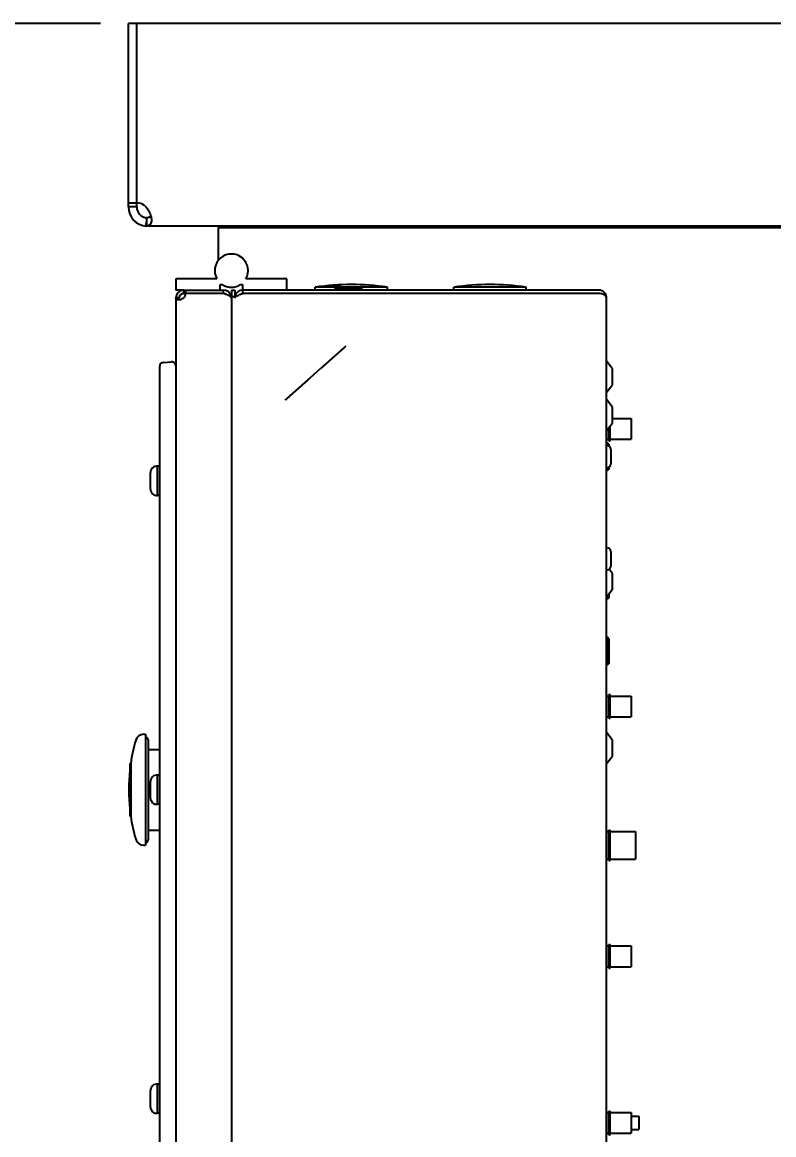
# Model space of a CAD drawing. Header units: millimetres. Extents: x 9130 to 9550, y -18883 to -17651.
# Drawn here: x 9345.028 to 9347.735, y -18046.039 to -18042.032 of the extents above; entities that cross this region are included whole.
import ezdxf
from ezdxf import colors
from ezdxf.entities.mleader import LeaderData, LeaderLine
from ezdxf.math import Vec2, Vec3

# ---------------------------------------------------------------- set-up
doc = ezdxf.new("R2010")
doc.units = ezdxf.units.MM
doc.linetypes.add('CENTER', pattern=[2, 1.25, -0.25, 0.25, -0.25])
for name, color, linetype in [('0863279_L_DXF_CONTINUOUS_LINE', 7, 'Continuous'), ('1663777_DXF_CONTINUOUS_LINE', 7, 'Continuous'), ('1694481_CP01DXF_CONTINUOUS_LINE', 7, 'Continuous'), ('2035398_DXF_CONTINUOUS_LINE', 7, 'Continuous'), ('2266446_RE01DXF_CONTINUOUS_LINE', 7, 'Continuous'), ('2275829_DKREDXF_CONTINUOUS_LINE', 7, 'Continuous'), ('2518101_DXF_CONTINUOUS_LINE', 7, 'Continuous'), ('2606682_CP02DXF_CONTINUOUS_LINE', 7, 'Continuous'), ('2702101_DXF_CONTINUOUS_LINE', 7, 'Continuous'), ('3429913_L_DXF_CONTINUOUS_LINE', 7, 'Continuous'), ('3490706_DXF_CONTINUOUS_LINE', 7, 'Continuous'), ('3490708_DXF_CONTINUOUS_LINE', 7, 'Continuous'), ('3490709_DXF_CONTINUOUS_LINE', 7, 'Continuous'), ('3496808_DXF_CONTINUOUS_LINE', 7, 'Continuous'), ('3504303_DXF_CONTINUOUS_LINE', 7, 'Continuous'), ('3570567_DXF_CONTINUOUS_LINE', 7, 'Continuous'), ('3570569_DXF_CONTINUOUS_LINE', 7, 'Continuous'), ('3E4304_DXF_CONTINUOUS_LINE', 7, 'Continuous'), ('5P0798_BM01_DXF_CONTINUOUS_LINE', 7, 'Continuous'), ('DEFAULT_1', 7, 'CENTER')]:
    doc.layers.add(name, color=color, linetype=linetype)
doc.styles.add('Annotative', font='txt')
doc.styles.add('KOTE ZA MONNTAZU', font='simplex.shx', dxfattribs={"width": 0.7, "oblique": 8, "height": 3})
doc.dimstyles.new('KOTE ZA MONTAZU u cm', dxfattribs={"dimscale": 0, "dimtxt": 1.5, "dimasz": 1.5, "dimexe": 0.8, "dimexo": 0.1, "dimgap": 1, "dimtad": 1, "dimdec": 1, "dimlfac": 10, "dimzin": 12, "dimdsep": 46, "dimtxsty": 'KOTE ZA MONNTAZU', "dimcen": 1.5, "dimclrt": 1, "dimadec": 0, "dimazin": 0, "dimtfac": 1, "dimtdec": 1, "dimtmove": 0, "dimatfit": 3, "dimfxl": 1, "dimtolj": 2, "dimtzin": 0, "dimarcsym": 0})

# ---------------------------------------------------------------- blocks, each defined once
blk = doc.blocks.new('*D1102')
at = {"color": 0, "lineweight": -2, "transparency": 16777216}
for p, q in [((9345.4099, -18047.6265), (9345.4099, -18048.7074)), ((9359.4099, -18047.6265), (9359.4099, -18048.7074)), ((9346.0099, -18048.5074), (9358.8099, -18048.5074))]:
    blk.add_line(p, q, dxfattribs=at)
at = {"color": 0, "transparency": 16777216}
for points in [[(9346.0099, -18048.4074), (9346.0099, -18048.6074), (9345.4099, -18048.5074)], [(9358.8099, -18048.4074), (9358.8099, -18048.6074), (9359.4099, -18048.5074)]]:
    blk.add_solid(points, dxfattribs=at)
at = {"layer": 'Defpoints', "color": 0, "transparency": 16777216}
for p in [(9345.4099, -18047.5265), (9359.4099, -18047.5265), (9359.4099, -18048.5074)]:
    blk.add_point(p, dxfattribs=at)
at = {"color": 1, "transparency": 16777216, "insert": (9352.4099, -18047.7074), "char_height": 3, "width": 6.923188, "attachment_point": 5, "style": 'KOTE ZA MONNTAZU'}
blk.add_mtext('\\A2;{\\H0.4x;140 cm}', dxfattribs=at)
blk = doc.blocks.new('*D1103')
at = {"color": 0, "lineweight": -2, "transparency": 16777216}
for p, q in [((9345.3099, -18042.0365), (9344.6515, -18042.0365)), ((9344.8515, -18042.6365), (9344.8515, -18046.9565)), ((9345.3099, -18047.5565), (9344.6515, -18047.5565))]:
    blk.add_line(p, q, dxfattribs=at)
at = {"color": 0, "transparency": 16777216}
for points in [[(9344.7515, -18042.6365), (9344.9515, -18042.6365), (9344.8515, -18042.0365)], [(9344.7515, -18046.9565), (9344.9515, -18046.9565), (9344.8515, -18047.5565)]]:
    blk.add_solid(points, dxfattribs=at)
at = {"layer": 'Defpoints', "color": 0, "transparency": 16777216}
for p in [(9345.4099, -18042.0365), (9344.8515, -18047.5565), (9345.4099, -18047.5565)]:
    blk.add_point(p, dxfattribs=at)
at = {"color": 1, "transparency": 16777216, "insert": (9344.0515, -18044.7965), "char_height": 3, "width": 6.923188, "attachment_point": 5, "rotation": 90, "style": 'KOTE ZA MONNTAZU'}
blk.add_mtext('\\A2;{\\H0.4x;55.2 cm}', dxfattribs=at)

msp = doc.modelspace()

# ---------------------------------------------------------------- linework, layer by layer
at = {"layer": '0863279_L_DXF_CONTINUOUS_LINE', "color": 7, "linetype": 'Continuous'}
for p, q in [((9347.2209, -18045.9723), (9347.2488, -18045.9723)), ((9347.2488, -18045.9723), (9347.2488, -18046.0206)), ((9347.2209, -18046.0206), (9347.2488, -18046.0206))]:
    msp.add_line(p, q, dxfattribs=at)
at = {"layer": '1663777_DXF_CONTINUOUS_LINE', "color": 7, "linetype": 'Continuous'}
for p, q in [((9345.5227, -18043.631), (9345.5147, -18043.631)), ((9345.5147, -18043.736), (9345.5147, -18043.631)), ((9345.4897, -18043.7135), (9345.4897, -18043.6535)), ((9345.5227, -18043.736), (9345.5147, -18043.736)), ((9345.5227, -18044.744), (9345.5147, -18044.744)), ((9345.5147, -18044.849), (9345.5147, -18044.744)), ((9345.4897, -18044.8265), (9345.4897, -18044.7665)), ((9345.5227, -18044.849), (9345.5147, -18044.849)), ((9345.5227, -18045.857), (9345.5147, -18045.857)), ((9345.5147, -18045.962), (9345.5147, -18045.857)), ((9345.4897, -18045.9395), (9345.4897, -18045.8795)), ((9345.5227, -18045.962), (9345.5147, -18045.962))]:
    msp.add_line(p, q, dxfattribs=at)
for centre, start, end in [((9345.5123, -18043.6535), 83.9744, 180), ((9345.5123, -18043.7135), 180, 276.0256), ((9345.5123, -18044.7665), 83.9744, 180), ((9345.5123, -18044.8265), 180, 276.0256), ((9345.5123, -18045.8795), 83.9744, 180), ((9345.5123, -18045.9395), 180, 276.0256)]:
    msp.add_arc(centre, 0.0226, start, end, dxfattribs=at)
at = {"layer": '1694481_CP01DXF_CONTINUOUS_LINE', "color": 7, "linetype": 'Continuous'}
for p, q in [((9345.7291, -18042.9565), (9345.5811, -18042.9565)), ((9345.5811, -18042.9565), (9345.5811, -18042.9965)), ((9345.7411, -18042.9765), (9345.7479, -18042.9765)), ((9345.7411, -18042.9965), (9345.7411, -18042.9765)), ((9345.8143, -18042.9765), (9345.8211, -18042.9765)), ((9345.8211, -18042.9765), (9345.8211, -18042.9965)), ((9345.9811, -18042.9565), (9345.8331, -18042.9565)), ((9345.9811, -18042.9965), (9345.9811, -18042.9565)), ((9345.6033, -18042.9965), (9345.5811, -18042.9965))]:
    msp.add_line(p, q, dxfattribs=at)
for start, end in [(330, 210), (236.4427, 303.5573)]:
    msp.add_arc((9345.7811, -18042.9265), 0.06, start, end, dxfattribs=at)
at = {"layer": '2035398_DXF_CONTINUOUS_LINE', "color": 7, "linetype": 'Continuous'}
for p, q in [((9347.1529, -18043.4589), (9347.2209, -18043.4589)), ((9347.2209, -18043.4589), (9347.2209, -18043.5341)), ((9347.1409, -18043.5391), (9347.1409, -18043.4915)), ((9347.1459, -18043.5391), (9347.1459, -18043.4852)), ((9347.1329, -18043.5341), (9347.1409, -18043.5341)), ((9347.1409, -18043.5391), (9347.1459, -18043.5391)), ((9347.1459, -18043.5341), (9347.2209, -18043.5341)), ((9347.1329, -18044.4589), (9347.1409, -18044.4589)), ((9347.1409, -18044.4539), (9347.1459, -18044.4539)), ((9347.1409, -18044.5391), (9347.1409, -18044.4539)), ((9347.1459, -18044.5391), (9347.1459, -18044.4539)), ((9347.1459, -18044.4589), (9347.2209, -18044.4589)), ((9347.2209, -18044.4589), (9347.2209, -18044.5341)), ((9347.1329, -18044.5341), (9347.1409, -18044.5341)), ((9347.1409, -18044.5391), (9347.1459, -18044.5391)), ((9347.1459, -18044.5341), (9347.2209, -18044.5341)), ((9347.1409, -18045.3539), (9347.1459, -18045.3539)), ((9347.1409, -18045.4391), (9347.1409, -18045.3539)), ((9347.1459, -18045.4391), (9347.1459, -18045.3539)), ((9347.1329, -18045.3589), (9347.1409, -18045.3589)), ((9347.1459, -18045.3589), (9347.2209, -18045.3589)), ((9347.2209, -18045.3589), (9347.2209, -18045.4341)), ((9347.1329, -18045.4341), (9347.1409, -18045.4341)), ((9347.1459, -18045.4341), (9347.2209, -18045.4341)), ((9347.1409, -18045.4391), (9347.1459, -18045.4391)), ((9347.1409, -18045.9539), (9347.1459, -18045.9539)), ((9347.1409, -18046.0391), (9347.1409, -18045.9539)), ((9347.1459, -18046.0391), (9347.1459, -18045.9539)), ((9347.1329, -18045.9589), (9347.1409, -18045.9589)), ((9347.1459, -18045.9589), (9347.2209, -18045.9589)), ((9347.2209, -18045.9589), (9347.2209, -18046.0341)), ((9347.1329, -18046.0341), (9347.1409, -18046.0341)), ((9347.1459, -18046.0341), (9347.2209, -18046.0341)), ((9347.1409, -18046.0391), (9347.1459, -18046.0391))]:
    msp.add_line(p, q, dxfattribs=at)
at = {"layer": '2266446_RE01DXF_CONTINUOUS_LINE', "color": 7, "linetype": 'Continuous'}
for p, q in [((9345.4651, -18044.5965), (9345.4713, -18044.5965)), ((9345.4713, -18044.5965), (9345.4713, -18044.9965)), ((9345.4813, -18044.6165), (9345.4813, -18044.9765)), ((9345.4813, -18044.6515), (9345.5227, -18044.6515)), ((9345.4153, -18044.7015), (9345.4183, -18044.7015)), ((9345.4153, -18044.7015), (9345.4153, -18044.8915)), ((9345.4183, -18044.7015), (9345.4183, -18044.8915)), ((9345.4153, -18044.8915), (9345.4183, -18044.8915)), ((9345.4813, -18044.9415), (9345.5227, -18044.9415)), ((9345.4651, -18044.9965), (9345.4713, -18044.9965))]:
    msp.add_line(p, q, dxfattribs=at)
for centre, radius, start, end in [((9346.0593, -18044.7965), 0.648, 164.0326, 171.5695), ((9345.4651, -18044.6265), 0.03, 90, 164.0326), ((9345.4713, -18044.6165), 0.01, 0, 90), ((9346.0593, -18044.7965), 0.648, 173.7535, 186.2465), ((9346.0593, -18044.7965), 0.648, 188.4305, 195.9674), ((9345.4651, -18044.9665), 0.03, 195.9674, 270), ((9345.4713, -18044.9765), 0.01, 270, 0)]:
    msp.add_arc(centre, radius, start, end, dxfattribs=at)
at = {"layer": '2275829_DKREDXF_CONTINUOUS_LINE', "color": 7, "linetype": 'Continuous'}
for p, q in [((9345.5369, -18043.2568), (9345.5653, -18043.2553)), ((9345.5227, -18046.3212), (9345.5227, -18043.2718))]:
    msp.add_line(p, q, dxfattribs=at)
for centre, start, end in [((9345.5377, -18043.2718), 93, 180), ((9345.5661, -18043.2703), 0, 93)]:
    msp.add_arc(centre, 0.015, start, end, dxfattribs=at)
at = {"layer": '2518101_DXF_CONTINUOUS_LINE', "color": 7, "linetype": 'Continuous'}
for p, q in [((9346.1579, -18042.9889), (9346.1534, -18042.9934)), ((9346.1579, -18042.9889), (9346.248, -18042.9889)), ((9346.248, -18042.9889), (9346.2525, -18042.9934)), ((9346.1534, -18042.9934), (9346.2525, -18042.9934)), ((9346.1534, -18042.9965), (9346.1534, -18042.9934)), ((9346.2525, -18042.9965), (9346.2525, -18042.9934)), ((9347.1329, -18043.5469), (9347.136, -18043.5469)), ((9347.1405, -18043.5514), (9347.136, -18043.5469)), ((9347.136, -18043.5469), (9347.136, -18043.5567)), ((9347.1405, -18043.5514), (9347.1405, -18043.5582)), ((9347.1329, -18043.646), (9347.136, -18043.646)), ((9347.136, -18043.6363), (9347.136, -18043.646)), ((9347.1405, -18043.6415), (9347.136, -18043.646)), ((9347.1405, -18043.6348), (9347.1405, -18043.6415)), ((9347.1329, -18044.2469), (9347.136, -18044.2469)), ((9347.1405, -18044.2514), (9347.136, -18044.2469)), ((9347.136, -18044.2469), (9347.136, -18044.346)), ((9347.1405, -18044.2514), (9347.1405, -18044.3415)), ((9347.1329, -18044.346), (9347.136, -18044.346)), ((9347.1405, -18044.3415), (9347.136, -18044.346))]:
    msp.add_line(p, q, dxfattribs=at)
at = {"layer": '2606682_CP02DXF_CONTINUOUS_LINE', "color": 7, "linetype": 'Continuous'}
for p, q in [((9347.1479, -18043.5705), (9347.1479, -18043.6225)), ((9347.1479, -18043.9385), (9347.1479, -18043.9905))]:
    msp.add_line(p, q, dxfattribs=at)
for centre, start, end in [((9347.1339, -18043.5705), 0, 90), ((9347.1339, -18043.6225), 270, 0), ((9347.1339, -18043.9385), 0, 90), ((9347.1339, -18043.9905), 270, 0)]:
    msp.add_arc(centre, 0.014, start, end, dxfattribs=at)
at = {"layer": '2702101_DXF_CONTINUOUS_LINE', "color": 7, "linetype": 'Continuous'}
msp.add_line((9347.7049, -18042.7665), (9347.7049, -18042.7715), dxfattribs=at)
at = {"layer": '3429913_L_DXF_CONTINUOUS_LINE', "color": 7, "linetype": 'Continuous'}
for p, q in [((9346.148, -18042.9793), (9346.1497, -18042.9775)), ((9346.1497, -18042.9775), (9346.1738, -18042.9775))]:
    msp.add_line(p, q, dxfattribs=at)
at = {"layer": '3490706_DXF_CONTINUOUS_LINE', "color": 3, "linetype": 'Continuous'}
for p, q in [((9347.1039, -18042.9965), (9345.8219, -18042.9965)), ((9347.1039, -18043.0085), (9345.8219, -18043.0085)), ((9347.1329, -18046.5675), (9347.1329, -18043.0255))]:
    msp.add_line(p, q, dxfattribs=at)
at = {"layer": '3490706_DXF_CONTINUOUS_LINE', "color": 7, "linetype": 'Continuous'}
msp.add_line((9345.8219, -18043.0085), (9345.8219, -18042.9965), dxfattribs=at)
at = {"layer": '3490706_DXF_CONTINUOUS_LINE', "color": 3, "linetype": 'Continuous'}
for centre, radius, start, end in [((9345.8219, -18043.0255), 0.029, 90, 167.8277), ((9345.8725, -18043.1658), 0.165, 111.7517, 113.2543), ((9347.1039, -18043.0255), 0.029, 0, 90)]:
    msp.add_arc(centre, radius, start, end, dxfattribs=at)
for points in [[(9345.7929, -18043.0255), (9345.7929, -18043.0232), (9345.795, -18043.0212), (9345.7968, -18043.0198)], [(9345.8001, -18043.0177), (9345.8024, -18043.0164), (9345.8049, -18043.0152), (9345.8074, -18043.0142)], [(9345.8114, -18043.0125), (9345.8149, -18043.0111), (9345.8184, -18043.0098), (9345.8219, -18043.0085)], [(9347.1143, -18043.0096), (9347.1109, -18043.0089), (9347.1074, -18043.0085), (9347.1039, -18043.0085)], [(9347.1285, -18043.0165), (9347.1247, -18043.0129), (9347.1194, -18043.0108), (9347.1143, -18043.0096)], [(9347.1329, -18043.0255), (9347.1329, -18043.0222), (9347.131, -18043.0188), (9347.1285, -18043.0165)]]:
    msp.add_open_spline(points, degree=3, dxfattribs=at)
msp.add_open_spline([(9345.7968, -18043.0198), (9345.7973, -18043.0195), (9345.7984, -18043.0187), (9345.7995, -18043.0181), (9345.8001, -18043.0177)], degree=3, knots=[0, 0, 0, 0, 0.475882, 1, 1, 1, 1], dxfattribs=at)
at = {"layer": '3490708_DXF_CONTINUOUS_LINE', "color": 7, "linetype": 'Continuous'}
for p, q in [((9345.7809, -18042.9965), (9345.7929, -18042.9965)), ((9345.7929, -18042.9965), (9345.7929, -18043.0195))]:
    msp.add_line(p, q, dxfattribs=at)
at = {"layer": '3490708_DXF_CONTINUOUS_LINE', "color": 3, "linetype": 'Continuous'}
msp.add_line((9345.7809, -18042.9965), (9345.7809, -18043.0195), dxfattribs=at)
at = {"layer": '3490709_DXF_CONTINUOUS_LINE', "color": 7, "linetype": 'Continuous'}
for p, q in [((9345.5931, -18043.0239), (9345.5811, -18043.0239)), ((9345.5811, -18043.0239), (9345.5811, -18046.5691)), ((9345.5931, -18043.0255), (9345.5811, -18043.0255)), ((9345.5931, -18043.0243), (9345.5812, -18043.0234)), ((9345.6101, -18042.9965), (9345.7521, -18042.9965)), ((9345.6101, -18043.0085), (9345.6101, -18042.9965)), ((9345.6167, -18043.0085), (9345.6167, -18042.9965)), ((9345.7521, -18043.0085), (9345.6167, -18043.0085)), ((9345.7521, -18043.0085), (9345.7521, -18042.9965))]:
    msp.add_line(p, q, dxfattribs=at)
at = {"layer": '3490709_DXF_CONTINUOUS_LINE', "color": 3, "linetype": 'Continuous'}
for p, q in [((9345.5931, -18043.0239), (9345.5931, -18043.0255)), ((9345.6101, -18043.0085), (9345.6167, -18043.0085))]:
    msp.add_line(p, q, dxfattribs=at)
at = {"layer": '3490709_DXF_CONTINUOUS_LINE', "color": 7, "linetype": 'Continuous'}
for centre, radius, start, end in [((9345.6101, -18043.0255), 0.029, 90, 180), ((9345.5876, -18042.9947), 0.0372, 283.1128, 294.8061), ((9345.5927, -18043.0078), 0.024, 316.3909, 358.2212), ((9345.7521, -18043.0255), 0.029, 18.0148, 90), ((9345.6765, -18043.2277), 0.2318, 68.0628, 68.5863)]:
    msp.add_arc(centre, radius, start, end, dxfattribs=at)
at = {"layer": '3490709_DXF_CONTINUOUS_LINE', "color": 3, "linetype": 'Continuous'}
for centre, start, end in [((9345.6101, -18043.0255), 90, 180), ((9345.7521, -18043.0255), 49.8198, 90)]:
    msp.add_arc(centre, 0.017, start, end, dxfattribs=at)
at = {"layer": '3490709_DXF_CONTINUOUS_LINE', "color": 7, "linetype": 'Continuous'}
for points, knots in [([(9345.5812, -18043.0256), (9345.5812, -18043.0254), (9345.5811, -18043.0248), (9345.5811, -18043.0242), (9345.5811, -18043.0239)], [0, 0, 0, 0, 0.484847, 1, 1, 1, 1]), ([(9345.5817, -18043.0278), (9345.5816, -18043.0274), (9345.5814, -18043.0267), (9345.5812, -18043.026), (9345.5812, -18043.0256)], [0, 0, 0, 0, 0.480411, 1, 1, 1, 1]), ([(9345.5898, -18043.0318), (9345.5888, -18043.0318), (9345.5857, -18043.0316), (9345.5825, -18043.0297), (9345.5817, -18043.0278)], [0, 0, 0, 0, 0.313907, 1, 1, 1, 1]), ([(9345.7756, -18043.0187), (9345.7747, -18043.0182), (9345.7707, -18043.0159), (9345.7664, -18043.014), (9345.763, -18043.0127)], [0, 0, 0, 0, 0.215063, 1, 1, 1, 1]), ([(9345.7811, -18043.0255), (9345.7811, -18043.0249), (9345.7804, -18043.0219), (9345.7776, -18043.02), (9345.7756, -18043.0187)], [0, 0, 0, 0, 0.192939, 1, 1, 1, 1]), ([(9345.593, -18043.0315), (9345.5924, -18043.0316), (9345.5913, -18043.0317), (9345.5903, -18043.0318), (9345.5898, -18043.0318)], [0, 0, 0, 0, 0.516493, 1, 1, 1, 1]), ([(9345.5961, -18043.031), (9345.5956, -18043.0311), (9345.5945, -18043.0313), (9345.5935, -18043.0315), (9345.593, -18043.0315)], [0, 0, 0, 0, 0.510573, 1, 1, 1, 1])]:
    msp.add_open_spline(points, degree=3, knots=knots, dxfattribs=at)
at = {"layer": '3490709_DXF_CONTINUOUS_LINE', "color": 3, "linetype": 'Continuous'}
for points, knots in [([(9345.5931, -18043.0256), (9345.5931, -18043.0253), (9345.5931, -18043.0248), (9345.5931, -18043.0242), (9345.5931, -18043.0239)], [0, 0, 0, 0, 0.491442, 1, 1, 1, 1]), ([(9345.5936, -18043.0283), (9345.5935, -18043.0279), (9345.5933, -18043.027), (9345.5932, -18043.0261), (9345.5931, -18043.0256)], [0, 0, 0, 0, 0.479235, 1, 1, 1, 1])]:
    msp.add_open_spline(points, degree=3, knots=knots, dxfattribs=at)
at = {"layer": '3490709_DXF_CONTINUOUS_LINE', "color": 7, "linetype": 'Continuous'}
for points in [[(9345.6101, -18043.0243), (9345.608, -18043.026), (9345.6057, -18043.0274), (9345.6033, -18043.0285)], [(9345.7611, -18043.0119), (9345.7581, -18043.0107), (9345.7551, -18043.0096), (9345.7521, -18043.0085)]]:
    msp.add_open_spline(points, degree=3, dxfattribs=at)
at = {"layer": '3496808_DXF_CONTINUOUS_LINE', "color": 7, "linetype": 'Continuous'}
for p, q in [((9347.1529, -18043.2785), (9347.1333, -18043.254)), ((9347.1529, -18043.2785), (9347.1529, -18043.3385)), ((9347.1333, -18043.363), (9347.1529, -18043.3385)), ((9347.1529, -18043.4165), (9347.1333, -18043.392)), ((9347.1529, -18043.4165), (9347.1529, -18043.4765)), ((9347.1333, -18043.501), (9347.1529, -18043.4765)), ((9347.1529, -18044.0165), (9347.1415, -18044.0022)), ((9347.1529, -18044.0165), (9347.1529, -18044.0765)), ((9347.1529, -18044.0765), (9347.1333, -18044.101)), ((9347.1529, -18044.6165), (9347.1333, -18044.592)), ((9347.1529, -18044.6165), (9347.1529, -18044.6765)), ((9347.1333, -18044.701), (9347.1529, -18044.6765))]:
    msp.add_line(p, q, dxfattribs=at)
at = {"layer": '3504303_DXF_CONTINUOUS_LINE', "color": 7, "linetype": 'Continuous'}
for p, q in [((9346.3429, -18042.9865), (9346.0829, -18042.9865)), ((9346.0829, -18042.9965), (9346.0829, -18042.9865)), ((9346.3429, -18042.9965), (9346.3429, -18042.9865)), ((9346.8429, -18042.9865), (9346.5829, -18042.9865)), ((9346.5829, -18042.9965), (9346.5829, -18042.9865)), ((9346.8429, -18042.9965), (9346.8429, -18042.9865))]:
    msp.add_line(p, q, dxfattribs=at)
for centre in [(9346.2129, -18043.8265), (9346.7129, -18043.8265)]:
    msp.add_arc(centre, 0.85, 81.2026, 98.7974, dxfattribs=at)
at = {"layer": '3570567_DXF_CONTINUOUS_LINE', "color": 7, "linetype": 'Continuous'}
for p, q in [((9345.7349, -18042.7715), (9345.8149, -18042.7715)), ((9345.7349, -18042.8886), (9345.7349, -18042.7715)), ((9345.8149, -18042.7715), (9347.7649, -18042.7715))]:
    msp.add_line(p, q, dxfattribs=at)
at = {"layer": '3570569_DXF_CONTINUOUS_LINE', "color": 7, "linetype": 'Continuous'}
for p, q in [((9354.7399, -18042.0365), (9345.4099, -18042.0365)), ((9345.4099, -18042.6965), (9345.4099, -18042.0365)), ((9345.4399, -18042.6824), (9345.4399, -18042.0365)), ((9345.4399, -18042.6834), (9345.4099, -18042.6834)), ((9345.4399, -18042.6965), (9345.4099, -18042.6965)), ((9345.4756, -18042.7363), (9345.4756, -18042.7661)), ((9348.7749, -18042.7665), (9345.4799, -18042.7665))]:
    msp.add_line(p, q, dxfattribs=at)
at = {"layer": '3570569_DXF_CONTINUOUS_LINE', "color": 3, "linetype": 'Continuous'}
msp.add_line((9345.4399, -18042.6965), (9345.4399, -18042.6834), dxfattribs=at)
at = {"layer": '3570569_DXF_CONTINUOUS_LINE', "color": 7, "linetype": 'Continuous'}
for centre, radius, start, end in [((9345.4799, -18042.6965), 0.07, 180, 265.8474), ((9345.438, -18042.7374), 0.055, 56.5071, 87.9786), ((9345.1599, -18042.7052), 0.318, 353.3666, 354.377), ((9345.4155, -18042.7486), 0.0778, 13.4559, 16.1317)]:
    msp.add_arc(centre, radius, start, end, dxfattribs=at)
at = {"layer": '3570569_DXF_CONTINUOUS_LINE', "color": 3, "linetype": 'Continuous'}
msp.add_arc((9345.4799, -18042.6965), 0.04, 180, 266.8625, dxfattribs=at)
at = {"layer": '3570569_DXF_CONTINUOUS_LINE', "color": 7, "linetype": 'Continuous'}
for points in [[(9345.4683, -18042.6915), (9345.4737, -18042.696), (9345.4782, -18042.7017), (9345.4818, -18042.7077)], [(9345.4818, -18042.7077), (9345.4854, -18042.7137), (9345.4883, -18042.7202), (9345.4902, -18042.727)], [(9345.4757, -18042.7419), (9345.4748, -18042.75), (9345.4733, -18042.758), (9345.4724, -18042.7661)], [(9345.4912, -18042.7305), (9345.4923, -18042.7351), (9345.493, -18042.7398), (9345.493, -18042.7445)]]:
    msp.add_open_spline(points, degree=3, dxfattribs=at)
at = {"layer": '3570569_DXF_CONTINUOUS_LINE', "color": 3, "linetype": 'Continuous'}
for points, knots in [([(9345.48, -18042.7358), (9345.4793, -18042.7359), (9345.4778, -18042.7361), (9345.4764, -18042.7362), (9345.4756, -18042.7363)], [0, 0, 0, 0, 0.489832, 1, 1, 1, 1]), ([(9345.4851, -18042.7345), (9345.4843, -18042.7348), (9345.4826, -18042.7353), (9345.4809, -18042.7356), (9345.48, -18042.7358)], [0, 0, 0, 0, 0.483693, 1, 1, 1, 1]), ([(9345.4908, -18042.7304), (9345.4902, -18042.7313), (9345.4884, -18042.733), (9345.4862, -18042.7341), (9345.4851, -18042.7345)], [0, 0, 0, 0, 0.483503, 1, 1, 1, 1])]:
    msp.add_open_spline(points, degree=3, knots=knots, dxfattribs=at)
at = {"layer": '3570569_DXF_CONTINUOUS_LINE', "color": 7, "linetype": 'Continuous'}
for points, knots in [([(9345.493, -18042.7445), (9345.493, -18042.7493), (9345.4919, -18042.7588), (9345.4837, -18042.7643), (9345.4799, -18042.7653)], [0, 0, 0, 0, 0.542578, 1, 1, 1, 1]), ([(9345.4799, -18042.7653), (9345.4792, -18042.7655), (9345.4778, -18042.7658), (9345.4764, -18042.766), (9345.4757, -18042.7661)], [0, 0, 0, 0, 0.485763, 1, 1, 1, 1])]:
    msp.add_open_spline(points, degree=3, knots=knots, dxfattribs=at)
at = {"layer": '3E4304_DXF_CONTINUOUS_LINE', "color": 7, "linetype": 'Continuous'}
for p, q in [((9347.1329, -18044.11), (9347.136, -18044.11)), ((9347.136, -18044.0976), (9347.136, -18044.11)), ((9347.1405, -18044.1055), (9347.136, -18044.11)), ((9347.1405, -18044.092), (9347.1405, -18044.1055)), ((9347.1329, -18044.9469), (9347.1409, -18044.9469)), ((9347.1409, -18044.9419), (9347.1459, -18044.9419)), ((9347.1409, -18045.051), (9347.1409, -18044.9419)), ((9347.1459, -18045.051), (9347.1459, -18044.9419)), ((9347.1459, -18044.9469), (9347.2374, -18044.9469)), ((9347.2374, -18044.9469), (9347.2374, -18045.046)), ((9347.1329, -18045.046), (9347.1409, -18045.046)), ((9347.1409, -18045.051), (9347.1459, -18045.051)), ((9347.1459, -18045.046), (9347.2374, -18045.046))]:
    msp.add_line(p, q, dxfattribs=at)
at = {"layer": '5P0798_BM01_DXF_CONTINUOUS_LINE', "color": 7, "linetype": 'Continuous'}
for q in [(9345.7974, -18043.0195), (9345.7811, -18046.5735)]:
    msp.add_line((9345.7811, -18043.0195), q, dxfattribs=at)
at = {"layer": 'DEFAULT_1', "color": 2, "linetype": 'CENTER'}
for p, q in [((9346.1932, -18043.1985), (9346.193, -18043.1985)), ((9346.0659, -18043.3118), (9346.1036, -18043.2783)), ((9345.9761, -18043.3915), (9345.9762, -18043.3915))]:
    msp.add_line(p, q, dxfattribs=at)
for points, knots in [([(9346.1036, -18043.2783), (9346.105, -18043.277), (9346.1079, -18043.2744), (9346.1116, -18043.2712), (9346.1145, -18043.2686), (9346.1163, -18043.267), (9346.1177, -18043.2657), (9346.1188, -18043.2647), (9346.1197, -18043.2639), (9346.1204, -18043.2633), (9346.1207, -18043.263), (9346.121, -18043.2628), (9346.1212, -18043.2625), (9346.1216, -18043.2622), (9346.1222, -18043.2617), (9346.1231, -18043.2609), (9346.1241, -18043.26), (9346.1255, -18043.2587), (9346.1273, -18043.2572), (9346.1294, -18043.2553), (9346.1315, -18043.2534), (9346.1332, -18043.2519), (9346.1346, -18043.2507), (9346.1355, -18043.2499), (9346.1362, -18043.2493), (9346.1367, -18043.2488), (9346.1371, -18043.2484), (9346.1374, -18043.2481), (9346.1376, -18043.248), (9346.1377, -18043.2479), (9346.1379, -18043.2478), (9346.138, -18043.2476), (9346.1383, -18043.2474), (9346.1387, -18043.247), (9346.1392, -18043.2466), (9346.1398, -18043.246), (9346.1406, -18043.2453), (9346.1419, -18043.2441), (9346.1435, -18043.2427), (9346.1455, -18043.241), (9346.1474, -18043.2393), (9346.149, -18043.2378), (9346.1503, -18043.2367), (9346.1511, -18043.236), (9346.1517, -18043.2354), (9346.1522, -18043.235), (9346.1526, -18043.2346), (9346.1529, -18043.2344), (9346.1531, -18043.2342), (9346.1532, -18043.2341), (9346.1533, -18043.234), (9346.1534, -18043.2339), (9346.1537, -18043.2337), (9346.154, -18043.2334), (9346.1545, -18043.233), (9346.155, -18043.2325), (9346.1558, -18043.2318), (9346.1569, -18043.2308), (9346.1583, -18043.2295), (9346.1601, -18043.228), (9346.1615, -18043.2267), (9346.1627, -18043.2257), (9346.1635, -18043.2249), (9346.1644, -18043.2242), (9346.1651, -18043.2235), (9346.1657, -18043.223), (9346.166, -18043.2227), (9346.1663, -18043.2224), (9346.1665, -18043.2222), (9346.1667, -18043.2221), (9346.1668, -18043.222), (9346.1669, -18043.2219), (9346.167, -18043.2219), (9346.167, -18043.2218), (9346.1671, -18043.2218), (9346.1672, -18043.2217), (9346.1673, -18043.2215), (9346.1675, -18043.2214), (9346.1677, -18043.2212), (9346.168, -18043.2209), (9346.1685, -18043.2205), (9346.169, -18043.22), (9346.1697, -18043.2194), (9346.1704, -18043.2188), (9346.1714, -18043.2179), (9346.1725, -18043.2169), (9346.1737, -18043.2159), (9346.1746, -18043.2151), (9346.1753, -18043.2144), (9346.176, -18043.2138), (9346.1766, -18043.2133), (9346.177, -18043.2129), (9346.1773, -18043.2126), (9346.1775, -18043.2124), (9346.1777, -18043.2123), (9346.1779, -18043.2122), (9346.178, -18043.2121), (9346.178, -18043.212), (9346.1781, -18043.212), (9346.1781, -18043.2119), (9346.1781, -18043.2119), (9346.1782, -18043.2118), (9346.1783, -18043.2117), (9346.1784, -18043.2116), (9346.1786, -18043.2115), (9346.1788, -18043.2113), (9346.1792, -18043.211), (9346.1796, -18043.2106), (9346.1801, -18043.2101), (9346.1806, -18043.2097), (9346.1813, -18043.2091), (9346.1822, -18043.2083), (9346.1831, -18043.2075), (9346.1837, -18043.2069), (9346.1843, -18043.2065), (9346.1848, -18043.206), (9346.1852, -18043.2056), (9346.1855, -18043.2053), (9346.1858, -18043.2051), (9346.1859, -18043.205), (9346.1861, -18043.2049), (9346.1862, -18043.2048), (9346.1862, -18043.2047), (9346.1863, -18043.2047), (9346.1863, -18043.2046), (9346.1863, -18043.2046), (9346.1864, -18043.2046), (9346.1864, -18043.2045), (9346.1865, -18043.2045), (9346.1866, -18043.2044), (9346.1867, -18043.2043), (9346.1868, -18043.2042), (9346.187, -18043.204), (9346.1873, -18043.2038), (9346.1876, -18043.2035), (9346.1879, -18043.2032), (9346.1883, -18043.2028), (9346.1889, -18043.2023), (9346.1894, -18043.2019), (9346.1898, -18043.2015), (9346.1902, -18043.2012), (9346.1905, -18043.2009), (9346.1907, -18043.2007), (9346.191, -18043.2005), (9346.1911, -18043.2004), (9346.1912, -18043.2003), (9346.1913, -18043.2002), (9346.1913, -18043.2002), (9346.1914, -18043.2001), (9346.1914, -18043.2001), (9346.1914, -18043.2001), (9346.1914, -18043.2001), (9346.1914, -18043.2001), (9346.1915, -18043.2), (9346.1915, -18043.2), (9346.1915, -18043.2), (9346.1916, -18043.2), (9346.1916, -18043.1999), (9346.1917, -18043.1999), (9346.1918, -18043.1998), (9346.1919, -18043.1997), (9346.192, -18043.1996), (9346.1921, -18043.1994), (9346.1923, -18043.1993), (9346.1925, -18043.1991), (9346.1928, -18043.1988), (9346.193, -18043.1986), (9346.1932, -18043.1985)], [0, 0, 0, 0, 0.03125, 0.0625, 0.078125, 0.09375, 0.101562, 0.109375, 0.117188, 0.121094, 0.123047, 0.125, 0.126953, 0.128906, 0.132812, 0.140625, 0.148438, 0.15625, 0.171875, 0.1875, 0.203125, 0.21875, 0.226562, 0.234375, 0.238281, 0.242188, 0.246094, 0.248047, 0.249023, 0.25, 0.250977, 0.251953, 0.253906, 0.257812, 0.261719, 0.265625, 0.273438, 0.28125, 0.296875, 0.3125, 0.328125, 0.34375, 0.351562, 0.359375, 0.363281, 0.367188, 0.371094, 0.373047, 0.374023, 0.375, 0.375977, 0.376953, 0.378906, 0.382812, 0.386719, 0.390625, 0.398438, 0.40625, 0.421875, 0.4375, 0.453125, 0.460938, 0.46875, 0.476562, 0.484375, 0.488281, 0.492188, 0.494141, 0.496094, 0.498047, 0.499023, 0.499512, 0.5, 0.500488, 0.500977, 0.501953, 0.503906, 0.505859, 0.507812, 0.511719, 0.515625, 0.523438, 0.53125, 0.539062, 0.546875, 0.5625, 0.578125, 0.585938, 0.59375, 0.601562, 0.609375, 0.613281, 0.617188, 0.619141, 0.621094, 0.623047, 0.624023, 0.624512, 0.625, 0.625488, 0.625977, 0.626953, 0.628906, 0.630859, 0.632812, 0.636719, 0.640625, 0.648438, 0.65625, 0.664062, 0.671875, 0.6875, 0.703125, 0.710938, 0.71875, 0.726562, 0.734375, 0.738281, 0.742188, 0.744141, 0.746094, 0.748047, 0.749023, 0.749512, 0.75, 0.750488, 0.750977, 0.751953, 0.753906, 0.755859, 0.757812, 0.761719, 0.765625, 0.773438, 0.78125, 0.789062, 0.796875, 0.8125, 0.828125, 0.835938, 0.84375, 0.851562, 0.859375, 0.863281, 0.867188, 0.869141, 0.871094, 0.873047, 0.874023, 0.874512, 0.875, 0.875488, 0.875977, 0.876953, 0.878906, 0.880859, 0.882812, 0.886719, 0.890625, 0.898438, 0.90625, 0.914062, 0.921875, 0.9375, 0.953125, 0.96875, 1, 1, 1, 1]), ([(9345.9762, -18043.3915), (9345.9763, -18043.3914), (9345.9766, -18043.3912), (9345.9768, -18043.3909), (9345.9771, -18043.3907), (9345.9772, -18043.3906), (9345.9774, -18043.3905), (9345.9775, -18043.3904), (9345.9776, -18043.3903), (9345.9777, -18043.3902), (9345.9778, -18043.3901), (9345.9778, -18043.3901), (9345.9778, -18043.3901), (9345.9779, -18043.39), (9345.9779, -18043.39), (9345.9779, -18043.39), (9345.9779, -18043.39), (9345.9779, -18043.39), (9345.9779, -18043.39), (9345.978, -18043.3899), (9345.978, -18043.3899), (9345.9781, -18043.3898), (9345.9782, -18043.3898), (9345.9783, -18043.3897), (9345.9784, -18043.3896), (9345.9786, -18043.3894), (9345.9789, -18043.3891), (9345.9792, -18043.3889), (9345.9795, -18043.3886), (9345.9799, -18043.3882), (9345.9804, -18043.3877), (9345.981, -18043.3873), (9345.9814, -18043.3869), (9345.9817, -18043.3866), (9345.982, -18043.3863), (9345.9823, -18043.3861), (9345.9825, -18043.3859), (9345.9826, -18043.3858), (9345.9827, -18043.3857), (9345.9828, -18043.3856), (9345.9829, -18043.3856), (9345.9829, -18043.3855), (9345.983, -18043.3855), (9345.983, -18043.3855), (9345.983, -18043.3855), (9345.9831, -18043.3854), (9345.9831, -18043.3854), (9345.9832, -18043.3853), (9345.9834, -18043.3851), (9345.9835, -18043.385), (9345.9838, -18043.3848), (9345.9841, -18043.3845), (9345.9845, -18043.3841), (9345.985, -18043.3837), (9345.9856, -18043.3832), (9345.9862, -18043.3826), (9345.9871, -18043.3818), (9345.988, -18043.3811), (9345.9886, -18043.3805), (9345.9891, -18043.38), (9345.9897, -18043.3796), (9345.9901, -18043.3792), (9345.9904, -18043.3789), (9345.9906, -18043.3787), (9345.9908, -18043.3785), (9345.9909, -18043.3784), (9345.9911, -18043.3783), (9345.9911, -18043.3783), (9345.9912, -18043.3782), (9345.9912, -18043.3782), (9345.9913, -18043.3781), (9345.9913, -18043.3781), (9345.9914, -18043.378), (9345.9916, -18043.3779), (9345.9917, -18043.3777), (9345.992, -18043.3775), (9345.9923, -18043.3772), (9345.9927, -18043.3768), (9345.9933, -18043.3763), (9345.994, -18043.3757), (9345.9947, -18043.375), (9345.9957, -18043.3742), (9345.9968, -18043.3732), (9345.998, -18043.3721), (9345.999, -18043.3713), (9345.9997, -18043.3707), (9346.0004, -18043.37), (9346.001, -18043.3695), (9346.0014, -18043.3691), (9346.0017, -18043.3688), (9346.002, -18043.3686), (9346.0021, -18043.3685), (9346.0023, -18043.3683), (9346.0024, -18043.3682), (9346.0024, -18043.3682), (9346.0025, -18043.3682), (9346.0025, -18043.3681), (9346.0026, -18043.368), (9346.0027, -18043.3679), (9346.0029, -18043.3678), (9346.0031, -18043.3676), (9346.0034, -18043.3673), (9346.0038, -18043.367), (9346.0043, -18043.3665), (9346.005, -18043.3659), (9346.0059, -18043.3651), (9346.0067, -18043.3644), (9346.0078, -18043.3634), (9346.0093, -18043.3621), (9346.0107, -18043.3609), (9346.0118, -18043.3599), (9346.0126, -18043.3591), (9346.0135, -18043.3584), (9346.0142, -18043.3577), (9346.0148, -18043.3572), (9346.0151, -18043.3569), (9346.0154, -18043.3567), (9346.0156, -18043.3565), (9346.0158, -18043.3563), (9346.0159, -18043.3562), (9346.016, -18043.3561), (9346.0161, -18043.356), (9346.0163, -18043.3559), (9346.0165, -18043.3557), (9346.0167, -18043.3555), (9346.0171, -18043.3552), (9346.0175, -18043.3548), (9346.0181, -18043.3543), (9346.0189, -18043.3535), (9346.0199, -18043.3527), (9346.0208, -18043.3518), (9346.0221, -18043.3507), (9346.0237, -18043.3493), (9346.0257, -18043.3475), (9346.0273, -18043.3461), (9346.0286, -18043.345), (9346.0294, -18043.3443), (9346.03, -18043.3437), (9346.0305, -18043.3433), (9346.0309, -18043.3429), (9346.0312, -18043.3427), (9346.0313, -18043.3425), (9346.0314, -18043.3424), (9346.0316, -18043.3423), (9346.0318, -18043.3421), (9346.0321, -18043.3419), (9346.0325, -18043.3415), (9346.033, -18043.341), (9346.0337, -18043.3404), (9346.0346, -18043.3396), (9346.036, -18043.3384), (9346.0377, -18043.3368), (9346.0398, -18043.335), (9346.0419, -18043.3331), (9346.0436, -18043.3315), (9346.045, -18043.3303), (9346.0459, -18043.3295), (9346.0466, -18043.3289), (9346.0471, -18043.3284), (9346.0476, -18043.3281), (9346.0479, -18043.3277), (9346.0482, -18043.3275), (9346.0485, -18043.3273), (9346.0488, -18043.3269), (9346.0493, -18043.3265), (9346.0498, -18043.326), (9346.0506, -18043.3254), (9346.0515, -18043.3246), (9346.053, -18043.3232), (9346.0548, -18043.3216), (9346.057, -18043.3196), (9346.0593, -18043.3177), (9346.0622, -18043.315), (9346.0644, -18043.3131), (9346.0659, -18043.3118)], [0, 0, 0, 0, 0.03125, 0.046875, 0.0625, 0.078125, 0.085938, 0.09375, 0.101562, 0.109375, 0.113281, 0.117188, 0.119141, 0.121094, 0.123047, 0.124023, 0.124512, 0.125, 0.125488, 0.125977, 0.126953, 0.128906, 0.130859, 0.132812, 0.136719, 0.140625, 0.148438, 0.15625, 0.164062, 0.171875, 0.1875, 0.203125, 0.210938, 0.21875, 0.226562, 0.234375, 0.238281, 0.242188, 0.244141, 0.246094, 0.248047, 0.249023, 0.249512, 0.25, 0.250488, 0.250977, 0.251953, 0.253906, 0.255859, 0.257812, 0.261719, 0.265625, 0.273438, 0.28125, 0.289062, 0.296875, 0.3125, 0.328125, 0.335938, 0.34375, 0.351562, 0.359375, 0.363281, 0.367188, 0.369141, 0.371094, 0.373047, 0.374023, 0.374512, 0.375, 0.375488, 0.375977, 0.376953, 0.378906, 0.380859, 0.382812, 0.386719, 0.390625, 0.398438, 0.40625, 0.414062, 0.421875, 0.4375, 0.453125, 0.460938, 0.46875, 0.476562, 0.484375, 0.488281, 0.492188, 0.494141, 0.496094, 0.498047, 0.499023, 0.499512, 0.5, 0.500488, 0.500977, 0.501953, 0.503906, 0.505859, 0.507812, 0.511719, 0.515625, 0.523438, 0.53125, 0.539062, 0.546875, 0.5625, 0.578125, 0.585938, 0.59375, 0.601562, 0.609375, 0.613281, 0.617188, 0.619141, 0.621094, 0.623047, 0.624023, 0.625, 0.625977, 0.626953, 0.628906, 0.630859, 0.632812, 0.636719, 0.640625, 0.648438, 0.65625, 0.664062, 0.671875, 0.6875, 0.703125, 0.71875, 0.726562, 0.734375, 0.738281, 0.742188, 0.746094, 0.748047, 0.749023, 0.75, 0.750977, 0.751953, 0.753906, 0.757812, 0.761719, 0.765625, 0.773438, 0.78125, 0.796875, 0.8125, 0.828125, 0.84375, 0.851562, 0.859375, 0.863281, 0.867188, 0.871094, 0.873047, 0.875, 0.876953, 0.878906, 0.882812, 0.886719, 0.890625, 0.898438, 0.90625, 0.921875, 0.9375, 0.953125, 0.96875, 1, 1, 1, 1])]:
    msp.add_open_spline(points, degree=3, knots=knots, dxfattribs=at)

# ---------------------------------------------------------------- dimensions: what is measured, and where the dimension line sits
at = {"color": 4}
dim = msp.add_linear_dim(base=(9344.8515, -18047.5565), p1=(9345.4099, -18042.0365), p2=(9345.4099, -18047.5565), angle=270, text='{\\H0.4x;<>}', dimstyle='KOTE ZA MONTAZU u cm', override={"dimscale": 1, "dimasz": 0.6, "dimexe": 0.2, "dimgap": 0.2, "dimdec": 2, "dimpost": ' cm'}, dxfattribs=at)
dim.commit()
dim.dimension.update_dxf_attribs({"geometry": '*D1103', "text_midpoint": (9344.8515, -18044.7965), "dimtype": 160})
dim = msp.add_linear_dim(base=(9359.4099, -18048.5074), p1=(9345.4099, -18047.5265), p2=(9359.4099, -18047.5265), text='{\\H0.4x;<>}', dimstyle='KOTE ZA MONTAZU u cm', override={"dimscale": 1, "dimasz": 0.6, "dimexe": 0.2, "dimgap": 0.2, "dimpost": ' cm'}, dxfattribs=at)
dim.commit()
dim.dimension.update_dxf_attribs({"geometry": '*D1102', "text_midpoint": (9352.4099, -18048.5074), "dimtype": 160})

# ---------------------------------------------------------------- leaders
ml = msp.add_multileader_mtext('Standard')
ml.set_content('{\\H0.75x;Dizel \\P\\pxql;agregat}\\P ', color=90, style='Annotative')
ml.set_leader_properties(color=252, linetype='ByLayer', lineweight=13)
ml.build(insert=Vec2(0, 0))
ml.multileader.update_dxf_attribs({"has_dogleg": 0, "text_left_attachment_type": 6, "text_right_attachment_type": 6, "dogleg_length": 2, "arrow_head_size": 0.8, "scale": 0.8})
ctx = ml.context
ctx.base_point, ctx.scale, ctx.char_height, ctx.arrow_head_size, ctx.landing_gap_size, ctx.plane_origin = Vec3(9343.017, -18041.1534), 0.8, 0.64, 0.8, 0.8, Vec3(9364.8336, -18064.9729)
ctx.left_attachment, ctx.right_attachment = 6, 6
notes = []
notes.append((ctx, [(0, (1, 1, 0), (9348.617, -18041.1534), (-1, 0), 0.8, [(0, [(9349.379, -18042.0365)], 0, [])])]))
ctx.mtext.insert, ctx.mtext.width, ctx.mtext.defined_height, ctx.mtext.flow_direction = Vec3(9343.817, -18040.5134), 5.665698, 1.5231, 5
for ctx, leaders in notes:
    for number, flags, end, landing, length, lines in leaders:
        leader = LeaderData()
        leader.index, (leader.has_last_leader_line, leader.has_dogleg_vector, leader.attachment_direction) = number, flags
        leader.last_leader_point, leader.dogleg_vector, leader.dogleg_length = Vec3(end), Vec3(landing), length
        for number, points, colour, breaks in lines:
            line = LeaderLine()
            line.index, line.vertices, line.color, line.breaks = number, Vec3.list(points), colors.encode_raw_color(colour), breaks
            leader.lines.append(line)
        ctx.leaders.append(leader)

doc.saveas('drawing.dxf')
